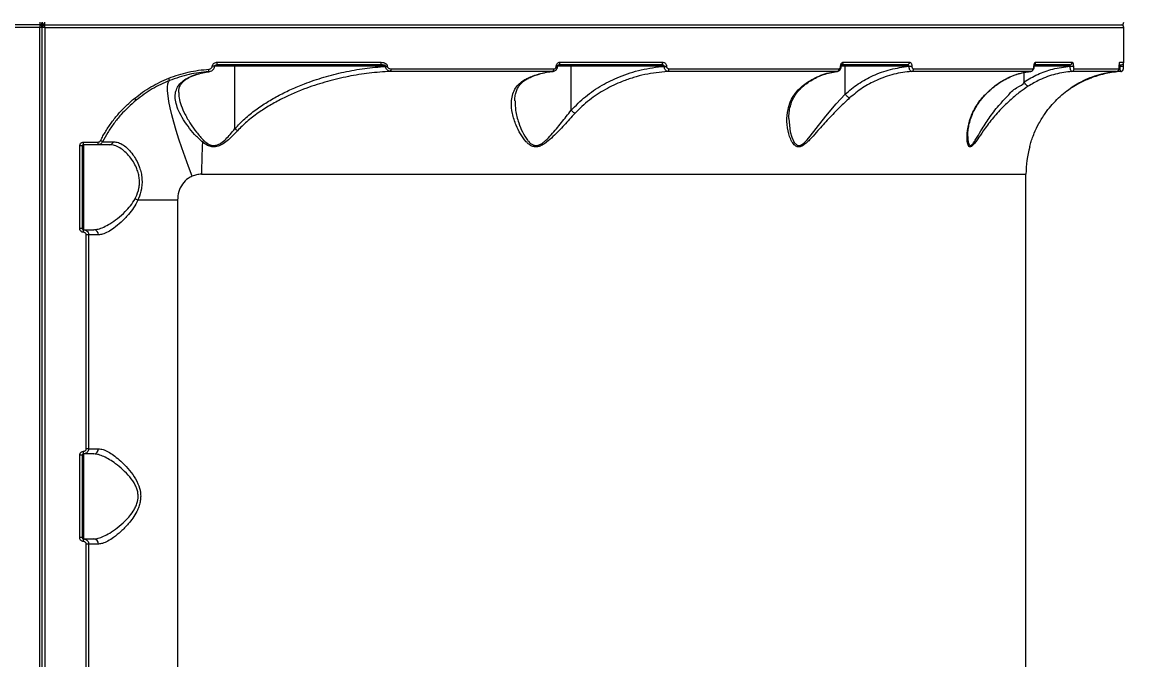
# Model space of a CAD drawing. Header units: millimetres. Extents: x -9608 to 9087, y -7864 to 6934.
# Drawn here: x 3409.1 to 3841.9, y 2212.6 to 2460 of the extents above; entities that cross this region are included whole.
import ezdxf

# ---------------------------------------------------------------- set-up
doc = ezdxf.new("R2010")
doc.units = ezdxf.units.MM
for name, color, linetype in [('DIKOM_ОБЪЕКТ', 7, 'Continuous'), ('DIKOM_РАЗМЕР_ЗОНА', 7, 'Continuous'), ('DIKOM_РАЗМЕР_ОБЪЕКТА', 7, 'Continuous')]:
    doc.layers.add(name, color=color, linetype=linetype)
doc.styles.add('style1', font='arial.ttf', dxfattribs={"width": 0.8})
doc.dimstyles.new('1-50', dxfattribs={"dimtxt": 300, "dimasz": 200, "dimexe": 100, "dimexo": 0, "dimgap": 100, "dimtad": 1, "dimtxsty": 'style1', "dimcen": 200, "dimclrd": 7, "dimclre": 7, "dimclrt": 7, "dimadec": 1, "dimazin": 2, "dimtfac": 1, "dimtmove": 0, "dimatfit": 2, "dimfxl": 0, "dimlwd": 25, "dimlwe": 18, "dimarcsym": 0})

# ---------------------------------------------------------------- blocks, each defined once
blk = doc.blocks.new('*D16')
at = {"layer": 'Defpoints', "color": 0, "transparency": 16777216}
for p in [(-6124.98, 3662.49), (7038.99, -2261.04), (7038.99, -7136.19)]:
    blk.add_point(p, dxfattribs=at)
at = {"layer": 'DIKOM_РАЗМЕР_ОБЪЕКТА', "color": 7, "lineweight": 18, "transparency": 16777216}
for p, q in [((-6124.98, 3662.49), (-6124.98, -7236.19)), ((7038.99, -2261.04), (7038.99, -7236.19))]:
    blk.add_line(p, q, dxfattribs=at)
at = {"layer": 'DIKOM_РАЗМЕР_ОБЪЕКТА', "color": 7, "lineweight": 25, "transparency": 16777216}
blk.add_line((-5924.98, -7136.19), (6838.99, -7136.19), dxfattribs=at)
at = {"layer": 'DIKOM_РАЗМЕР_ОБЪЕКТА', "color": 7, "transparency": 16777216}
for points in [[(-5924.98, -7102.86), (-5924.98, -7169.53), (-6124.98, -7136.19)], [(6838.99, -7102.86), (6838.99, -7169.53), (7038.99, -7136.19)]]:
    blk.add_solid(points, dxfattribs=at)
at = {"layer": 'DIKOM_РАЗМЕР_ОБЪЕКТА', "color": 7, "transparency": 16777216, "insert": (326.37, -6882.92), "char_height": 300, "attachment_point": 5, "style": 'style1'}
blk.add_mtext('13200', dxfattribs=at)
blk = doc.blocks.new('*D19')
at = {"layer": 'Defpoints', "color": 0, "transparency": 16777216}
for p in [(-8101.46, 2662.49), (9079.68, -1911.42), (9079.68, -7764.48)]:
    blk.add_point(p, dxfattribs=at)
at = {"layer": 'DIKOM_РАЗМЕР_ЗОНА', "color": 7, "lineweight": 18, "transparency": 16777216}
for p, q in [((-8101.46, 2662.49), (-8101.46, -7864.48)), ((9079.68, -1911.42), (9079.68, -7864.48))]:
    blk.add_line(p, q, dxfattribs=at)
at = {"layer": 'DIKOM_РАЗМЕР_ЗОНА', "color": 7, "lineweight": 25, "transparency": 16777216}
blk.add_line((-7901.46, -7764.48), (8879.68, -7764.48), dxfattribs=at)
at = {"layer": 'DIKOM_РАЗМЕР_ЗОНА', "color": 7, "transparency": 16777216}
for points in [[(-7901.46, -7731.15), (-7901.46, -7797.81), (-8101.46, -7764.48)], [(8879.68, -7731.15), (8879.68, -7797.81), (9079.68, -7764.48)]]:
    blk.add_solid(points, dxfattribs=at)
at = {"layer": 'DIKOM_РАЗМЕР_ЗОНА', "color": 7, "transparency": 16777216, "insert": (369.42, -7511.31), "char_height": 300, "attachment_point": 5, "style": 'style1'}
blk.add_mtext('17200', dxfattribs=at)

msp = doc.modelspace()

# ---------------------------------------------------------------- linework, layer by layer
at = {"layer": 'DIKOM_ОБЪЕКТ', "color": 7, "linetype": 'Continuous', "lineweight": 15}
for p, q in [((3415.881, 2458.963), (2997.882, 2458.963)), ((3415.881, 2459.963), (3415.881, 2458.963)), ((3417.88, 2458.963), (3415.881, 2458.963)), ((3415.881, 2458.963), (3415.881, 2457.963)), ((3417.88, 2458.963), (3417.88, 2459.963)), ((3417.88, 2458.963), (3835.879, 2458.963)), ((3417.88, 2457.963), (3417.88, 2458.963)), ((3415.881, 2457.963), (2996.89, 2457.963)), ((3415.881, 1973.963), (3415.881, 2457.963)), ((3416.888, 2457.963), (3415.881, 2457.963)), ((3416.888, 1973.963), (3416.888, 2457.963)), ((3417.88, 2457.963), (3416.888, 2457.963)), ((3417.88, 2457.963), (3417.88, 1973.963)), ((3417.88, 2457.963), (3836.887, 2457.963)), ((3836.887, 2444.463), (3836.887, 2457.963)), ((3482.898, 2442.876), (3482.898, 2442.963)), ((3483.752, 2442.963), (3482.898, 2442.963)), ((3483.752, 2442.876), (3482.898, 2442.876)), ((3491.702, 2442.963), (3483.722, 2442.963)), ((3483.752, 2442.876), (3483.752, 2442.963)), ((3548.19, 2443.463), (3484.698, 2443.463)), ((3484.866, 2444.463), (3548.495, 2444.463)), ((3491.702, 2418.715), (3491.702, 2442.963)), ((3550.22, 2442.963), (3491.702, 2442.963)), ((3550.22, 2442.841), (3550.22, 2442.963)), ((3550.22, 2442.963), (3550.861, 2442.963)), ((3550.22, 2442.841), (3550.861, 2442.841)), ((3550.861, 2442.963), (3550.861, 2442.841)), ((3615.085, 2440.906), (3552.035, 2440.906)), ((3552.341, 2441.903), (3615.512, 2441.903)), ((3614.795, 2440.839), (3615.207, 2440.873)), ((3616.489, 2442.93), (3616.489, 2442.963)), ((3616.489, 2442.963), (3617.007, 2442.963)), ((3616.489, 2442.93), (3617.007, 2442.93)), ((3617.007, 2442.93), (3617.007, 2442.963)), ((3622.241, 2442.963), (3617.007, 2442.963)), ((3657.199, 2443.463), (3617.435, 2443.463)), ((3617.908, 2444.463), (3657.764, 2444.463)), ((3622.241, 2425.803), (3622.241, 2442.963)), ((3658.389, 2442.963), (3622.241, 2442.963)), ((3658.389, 2442.86), (3658.389, 2442.963)), ((3658.389, 2442.963), (3659.29, 2442.963)), ((3658.389, 2442.86), (3659.29, 2442.86)), ((3659.29, 2442.963), (3659.29, 2442.86)), ((3725.558, 2440.906), (3659.717, 2440.906)), ((3660.251, 2441.903), (3726.23, 2441.903)), ((3724.765, 2440.712), (3725.65, 2440.833)), ((3726.916, 2442.908), (3726.916, 2442.963)), ((3727.176, 2442.963), (3726.916, 2442.963)), ((3727.176, 2442.908), (3726.916, 2442.908)), ((3727.176, 2442.908), (3727.176, 2442.963)), ((3752.841, 2443.463), (3727.191, 2443.463)), ((3728.656, 2442.963), (3727.206, 2442.963)), ((3727.924, 2444.463), (3753.65, 2444.463)), ((3728.656, 2432.076), (3728.656, 2442.963)), ((3753.452, 2442.963), (3728.656, 2442.963)), ((3753.452, 2442.883), (3753.452, 2442.963)), ((3753.452, 2442.963), (3754.581, 2442.963)), ((3753.452, 2442.883), (3754.581, 2442.883)), ((3800.738, 2440.906), (3754.443, 2440.906)), ((3754.581, 2442.963), (3754.581, 2442.883)), ((3755.191, 2441.903), (3801.578, 2441.903)), ((3801.99, 2442.883), (3801.99, 2442.963)), ((3802.081, 2442.963), (3801.99, 2442.963)), ((3802.081, 2442.883), (3801.99, 2442.883)), ((3802.081, 2442.883), (3802.081, 2442.963)), ((3815.997, 2442.963), (3802.081, 2442.963)), ((3815.875, 2443.463), (3802.249, 2443.463)), ((3802.615, 2444.463), (3816.821, 2444.463)), ((3815.997, 2442.908), (3815.997, 2442.963)), ((3815.997, 2442.963), (3817.279, 2442.963)), ((3815.997, 2442.908), (3817.279, 2442.908)), ((3834.094, 2440.906), (3816.699, 2440.906)), ((3817.279, 2442.963), (3817.279, 2442.908)), ((3817.584, 2441.903), (3835.01, 2441.903)), ((3835.117, 2442.86), (3835.117, 2442.963)), ((3835.132, 2442.963), (3835.117, 2442.963)), ((3835.132, 2442.86), (3835.117, 2442.86)), ((3835.132, 2442.86), (3835.132, 2442.963)), ((3835.376, 2442.963), (3835.132, 2442.963)), ((3835.208, 2442.906), (3835.376, 2442.93)), ((3835.284, 2444.463), (3836.887, 2444.463)), ((3835.284, 2443.463), (3835.879, 2443.463)), ((3835.376, 2442.93), (3835.376, 2442.963)), ((3835.376, 2442.963), (3836.719, 2442.963)), ((3835.376, 2442.93), (3836.719, 2442.93)), ((3836.719, 2442.93), (3836.719, 2442.963)), ((3798.114, 2436.848), (3798.114, 2440.511)), ((3431.415, 2379.963), (3431.415, 2411.963)), ((3432.391, 2411.963), (3431.415, 2411.963)), ((3432.391, 2411.963), (3432.391, 2379.963)), ((3438.495, 2412.463), (3432.88, 2412.463)), ((3432.88, 2412.463), (3432.88, 2379.463)), ((3432.925, 2413.463), (3438.556, 2413.463)), ((3478.732, 2401.013), (3798.877, 2401.013)), ((3798.877, 2030.913), (3798.877, 2401.013)), ((3469.394, 2390.963), (3453.983, 2390.963)), ((3469.394, 2390.963), (3469.394, 2040.963)), ((3432.391, 2379.963), (3431.415, 2379.963)), ((3432.88, 2379.463), (3436.938, 2379.463)), ((3433.917, 2294.463), (3433.917, 2377.463)), ((3434.879, 2377.463), (3433.917, 2377.463)), ((3438.739, 2377.463), (3434.879, 2377.463)), ((3434.879, 2377.463), (3434.879, 2294.463)), ((3434.879, 2294.463), (3433.917, 2294.463)), ((3434.879, 2294.463), (3438.739, 2294.463)), ((3431.415, 2259.963), (3431.415, 2291.963)), ((3432.391, 2291.963), (3431.415, 2291.963)), ((3432.391, 2291.963), (3432.391, 2259.963)), ((3436.938, 2292.463), (3432.88, 2292.463)), ((3432.88, 2292.463), (3432.88, 2259.463)), ((3432.391, 2259.963), (3431.415, 2259.963)), ((3432.88, 2259.463), (3436.938, 2259.463)), ((3433.917, 2174.463), (3433.917, 2257.463)), ((3434.879, 2257.463), (3433.917, 2257.463)), ((3438.739, 2257.463), (3434.879, 2257.463)), ((3434.879, 2257.463), (3434.879, 2174.463))]:
    msp.add_line(p, q, dxfattribs=at)
at = {"layer": 'DIKOM_ОБЪЕКТ', "color": 7, "linetype": 'Continuous', "lineweight": 15, "flags": 128}
for points in [[(3491.534, 2443.463), (3491.565, 2443.454), (3491.595, 2443.425), (3491.626, 2443.379), (3491.656, 2443.317), (3491.672, 2443.241), (3491.687, 2443.154), (3491.687, 2443.061), (3491.702, 2442.963)], [(3548.19, 2443.463), (3548.251, 2443.482), (3548.312, 2443.539), (3548.358, 2443.632), (3548.404, 2443.756), (3548.45, 2443.908), (3548.48, 2444.08), (3548.495, 2444.268), (3548.495, 2444.463)], [(3615.085, 2440.906), (3615.161, 2440.937), (3615.253, 2441.002), (3615.329, 2441.098), (3615.39, 2441.222), (3615.451, 2441.371), (3615.482, 2441.537), (3615.512, 2441.717), (3615.512, 2441.903)], [(3617.435, 2443.463), (3617.526, 2443.482), (3617.618, 2443.539), (3617.694, 2443.632), (3617.77, 2443.756), (3617.831, 2443.908), (3617.877, 2444.08), (3617.892, 2444.268), (3617.908, 2444.463)], [(3622.073, 2443.463), (3622.104, 2443.454), (3622.134, 2443.425), (3622.165, 2443.379), (3622.195, 2443.317), (3622.211, 2443.241), (3622.226, 2443.154), (3622.241, 2443.061), (3622.241, 2442.963)], [(3657.199, 2443.463), (3657.306, 2443.482), (3657.413, 2443.539), (3657.519, 2443.632), (3657.596, 2443.756), (3657.672, 2443.908), (3657.733, 2444.08), (3657.764, 2444.268), (3657.764, 2444.463)], [(3728.488, 2443.463), (3728.519, 2443.454), (3728.549, 2443.425), (3728.58, 2443.379), (3728.61, 2443.317), (3728.625, 2443.241), (3728.641, 2443.154), (3728.656, 2443.061), (3728.656, 2442.963)], [(3475.085, 2400.254), (3473.682, 2403.947), (3472.354, 2407.605), (3471.103, 2411.19), (3469.958, 2414.666), (3468.921, 2418.001), (3468.005, 2421.16), (3467.227, 2424.113), (3466.586, 2426.83), (3466.083, 2429.285), (3465.732, 2431.454), (3465.533, 2433.314), (3465.488, 2434.848), (3465.594, 2436.04), (3465.854, 2436.879), (3466.266, 2437.357)], [(3706.821, 2422.658), (3706.805, 2422.529), (3707.339, 2417.508), (3707.935, 2415.33), (3708.881, 2413.346), (3710.025, 2412.273), (3710.33, 2412.173), (3711.185, 2412.219), (3711.444, 2412.316), (3712.588, 2413.062), (3713.855, 2414.322), (3715.091, 2415.795), (3717.41, 2418.771), (3721.133, 2423.539), (3725.177, 2428.33), (3728.656, 2432.072), (3728.656, 2432.073), (3728.656, 2432.073)]]:
    msp.add_lwpolyline(points, dxfattribs=at)
at = {"layer": 'DIKOM_ОБЪЕКТ', "color": 7, "linetype": 'Continuous', "lineweight": 15}
for centre, radius, start, end in [((3415.884, 2459.963), 1, 270, 0), ((3415.884, 2457.963), 1, 0, 90), ((3417.884, 2459.963), 1, 180, 270), ((3417.884, 2457.963), 1, 90, 180), ((3835.884, 2459.963), 1, 270, 0), ((3835.884, 2457.963), 1, 0, 90), ((3479.56, 2441.483), 2.065, 340.73791, 8.75198), ((3483.088, 2444.247), 1.791, 334.02893, 6.91353), ((3551.167, 2441.717), 1.188, 316.9592, 9.01252), ((3659.361, 2441.738), 0.905, 293.1406, 10.52123), ((3725.315, 2441.795), 0.922, 285.34347, 6.75957), ((3726.964, 2444.373), 0.964, 292.21735, 5.3779), ((3752.728, 2444.382), 0.926, 277.02738, 5.04253), ((3754.273, 2441.813), 0.923, 280.66376, 5.61837), ((3800.611, 2441.865), 0.967, 277.5505, 2.28819), ((3801.641, 2444.424), 0.975, 306.31726, 2.31462), ((3815.846, 2444.438), 0.975, 271.70051, 1.47164), ((3816.582, 2441.901), 1.002, 276.69341, 0.1348), ((3834.024, 2441.889), 0.986, 274.08655, 0.80949), ((3834.306, 2444.456), 0.978, 332.97451, 0.42314), ((3835.884, 2444.463), 1, 270, 0), ((3464.355, 2437.323), 1.911, 1.02468, 30.21939), ((3450.153, 2428.082), 3.584, 27.67882, 42.92211), ((3427.634, 2413.204), 5.298, 351.95838, 2.79931), ((3431.295, 2413.405), 7.261, 352.55129, 0.46275), ((3435.484, 2405.661), 9.24, 58.73485, 64.64811), ((3442.932, 2414.214), 1.751, 271.59495, 339.06568), ((3710.047, 2401.316), 231.315, 176.9829, 180.07495), ((3474.499, 2417.805), 6.272, 316.54823, 323.96565), ((3838.884, 2401.013), 40, 164.58804, 180), ((3449.721, 2383.957), 8.201, 58.68796, 66.9637), ((3427.634, 2378.722), 5.298, 357.20069, 8.04162), ((3436.828, 2377.553), 1.913, 357.3053, 86.69026), ((3436.828, 2294.373), 1.913, 273.32099, 2.69025), ((3427.631, 2293.204), 5.3, 351.96068, 2.79701), ((3427.634, 2258.722), 5.298, 357.20069, 8.04162), ((3436.828, 2257.553), 1.913, 357.30975, 86.67901)]:
    msp.add_arc(centre, radius, start, end, dxfattribs=at)
for points, knots in [([(3466.006, 2438.284), (3468.509, 2439.168), (3473.579, 2440.959), (3478.904, 2441.515), (3481.601, 2441.797)], [0, 0, 0, 0, 0.4934792, 1, 1, 1, 1]), ([(3481.601, 2441.797), (3481.766, 2441.821), (3482.094, 2441.87), (3482.5, 2442.097), (3482.758, 2442.385), (3482.893, 2442.647), (3482.897, 2442.811), (3482.898, 2442.876)], [0, 0, 0, 0, 0.2718066, 0.5383871, 0.7364749, 0.8967203, 1, 1, 1, 1]), ([(3481.662, 2440.825), (3481.703, 2440.826), (3482.056, 2440.842), (3482.637, 2441.081), (3483.295, 2441.592), (3483.603, 2442.17), (3483.881, 2442.692), (3483.742, 2442.87), (3483.737, 2442.877)], [0, 0, 0, 0, 0.03835849, 0.33277921, 0.57345302, 0.79013895, 0.99207983, 1, 1, 1, 1]), ([(3482.898, 2442.963), (3482.913, 2443.103), (3482.943, 2443.384), (3483.202, 2443.785), (3483.625, 2444.163), (3484.218, 2444.419), (3484.661, 2444.449), (3484.866, 2444.463)], [0, 0, 0, 0, 0.152039, 0.3053442, 0.5092217, 0.7728169, 1, 1, 1, 1]), ([(3483.752, 2442.922), (3483.753, 2442.936), (3483.753, 2442.967), (3483.748, 2443.025), (3483.799, 2443.116), (3483.929, 2443.248), (3484.205, 2443.397), (3484.488, 2443.47), (3484.668, 2443.458), (3484.698, 2443.456)], [0, 0, 0, 0, 0.0356491, 0.0761968, 0.1398541, 0.2906094, 0.5426453, 0.9226798, 1, 1, 1, 1]), ([(3491.702, 2418.707), (3492.946, 2420.02), (3495.452, 2422.665), (3499.7, 2426.029), (3504.165, 2429.035), (3508.825, 2431.692), (3513.655, 2434.053), (3519.453, 2436.468), (3526.236, 2438.758), (3534.069, 2440.741), (3542.073, 2442.183), (3547.504, 2442.622), (3550.22, 2442.841)], [0, 0, 0, 0, 0.0821839, 0.1655155, 0.2476019, 0.3295806, 0.4129503, 0.4963213, 0.6209295, 0.7454441, 0.8727218, 1, 1, 1, 1]), ([(3552.035, 2440.906), (3549.305, 2440.722), (3543.847, 2440.353), (3535.679, 2439.011), (3527.561, 2437.095), (3518.892, 2434.309), (3511.436, 2431.131), (3505.22, 2427.754), (3500.65, 2424.814), (3496.399, 2421.579), (3493.882, 2419.057), (3492.694, 2417.867)], [0, 0, 0, 0, 0.1270224, 0.253923, 0.3835362, 0.5132876, 0.6747362, 0.7565291, 0.8383642, 0.9237186, 1, 1, 1, 1]), ([(3550.22, 2442.963), (3550.221, 2442.98), (3550.225, 2443.018), (3550.179, 2443.084), (3550.032, 2443.189), (3549.378, 2443.436), (3548.723, 2443.451), (3548.19, 2443.463)], [0, 0, 0, 0, 0.0228455, 0.0508779, 0.1047681, 0.2725687, 1, 1, 1, 1]), ([(3548.495, 2444.463), (3548.809, 2444.442), (3549.406, 2444.403), (3550.135, 2444.086), (3550.589, 2443.701), (3550.828, 2443.332), (3550.85, 2443.086), (3550.861, 2442.963)], [0, 0, 0, 0, 0.3106677, 0.5911193, 0.7698306, 0.8850519, 1, 1, 1, 1]), ([(3552.035, 2440.906), (3551.802, 2440.941), (3551.343, 2441.009), (3550.79, 2441.426), (3550.434, 2441.907), (3550.281, 2442.382), (3550.24, 2442.685), (3550.22, 2442.841)], [0, 0, 0, 0, 0.2720218, 0.5364178, 0.7212952, 0.855873, 1, 1, 1, 1]), ([(3550.861, 2442.841), (3550.87, 2442.762), (3550.889, 2442.602), (3551.043, 2442.373), (3551.315, 2442.124), (3551.776, 2441.942), (3552.146, 2441.916), (3552.341, 2441.903)], [0, 0, 0, 0, 0.1190593, 0.2388637, 0.4108532, 0.6902487, 1, 1, 1, 1]), ([(3605.075, 2438.147), (3605.349, 2438.274), (3607.069, 2439.071), (3610.379, 2440.259), (3613.495, 2440.687), (3615.085, 2440.906)], [0, 0, 0, 0, 0.0850751, 0.5333688, 1, 1, 1, 1]), ([(3605.624, 2438.206), (3605.655, 2438.224), (3606.513, 2438.739), (3608.424, 2439.422), (3611.174, 2440.281), (3613.314, 2440.737), (3614.53, 2440.821), (3614.795, 2440.839)], [0, 0, 0, 0, 0.0109992, 0.3098246, 0.6119677, 0.9155695, 1, 1, 1, 1]), ([(3615.192, 2440.915), (3615.207, 2440.915), (3615.461, 2440.9), (3615.953, 2441.1), (3616.553, 2441.544), (3616.951, 2442.206), (3616.979, 2442.699), (3616.992, 2442.931)], [0, 0, 0, 0, 0.0156424, 0.2603599, 0.5152807, 0.7715745, 1, 1, 1, 1]), ([(3615.512, 2441.903), (3615.626, 2441.916), (3615.855, 2441.943), (3616.164, 2442.136), (3616.379, 2442.427), (3616.472, 2442.711), (3616.485, 2442.88), (3616.489, 2442.93)], [0, 0, 0, 0, 0.2324751, 0.4687153, 0.6953307, 0.9085635, 1, 1, 1, 1]), ([(3616.489, 2442.963), (3616.492, 2443.039), (3616.501, 2443.285), (3616.637, 2443.702), (3616.963, 2444.114), (3617.397, 2444.412), (3617.736, 2444.446), (3617.908, 2444.463)], [0, 0, 0, 0, 0.09301005, 0.30368079, 0.53120848, 0.76229051, 1, 1, 1, 1]), ([(3617.023, 2442.963), (3617.022, 2442.988), (3617.019, 2443.057), (3617.057, 2443.167), (3617.097, 2443.289), (3617.206, 2443.386), (3617.314, 2443.456), (3617.394, 2443.453), (3617.435, 2443.452)], [0, 0, 0, 0, 0.0675076, 0.1854318, 0.3208025, 0.5001733, 0.7446699, 1, 1, 1, 1]), ([(3622.241, 2425.8), (3624.045, 2427.631), (3627.7, 2431.343), (3634.108, 2435.608), (3640.019, 2438.513), (3645.155, 2440.361), (3649.468, 2441.55), (3653.882, 2442.426), (3656.886, 2442.715), (3658.389, 2442.86)], [0, 0, 0, 0, 0.1850574, 0.3750783, 0.5579104, 0.6674505, 0.7765864, 0.8881553, 1, 1, 1, 1]), ([(3659.717, 2440.906), (3656.755, 2440.595), (3652.274, 2440.125), (3646.431, 2438.568), (3641.26, 2436.757), (3635.444, 2434.003), (3630.271, 2430.593), (3626.408, 2427.371), (3624.627, 2425.538), (3623.737, 2424.62)], [0, 0, 0, 0, 0.2225805, 0.3368167, 0.4505433, 0.6308428, 0.8132245, 0.9065604, 1, 1, 1, 1]), ([(3658.389, 2442.963), (3658.385, 2442.989), (3658.378, 2443.038), (3658.33, 2443.142), (3658.194, 2443.248), (3657.967, 2443.358), (3657.646, 2443.434), (3657.378, 2443.462), (3657.219, 2443.463), (3657.199, 2443.463)], [0, 0, 0, 0, 0.0555912, 0.1085723, 0.2432486, 0.4159294, 0.6557677, 0.9557402, 1, 1, 1, 1]), ([(3657.764, 2444.463), (3657.794, 2444.463), (3658.007, 2444.46), (3658.353, 2444.371), (3658.779, 2444.126), (3659.069, 2443.791), (3659.252, 2443.398), (3659.277, 2443.108), (3659.29, 2442.963)], [0, 0, 0, 0, 0.0412672, 0.2865171, 0.4976218, 0.6728855, 0.8358089, 1, 1, 1, 1]), ([(3659.717, 2440.906), (3659.691, 2440.907), (3659.518, 2440.918), (3659.23, 2441.04), (3658.856, 2441.359), (3658.627, 2441.798), (3658.443, 2442.299), (3658.407, 2442.671), (3658.389, 2442.86)], [0, 0, 0, 0, 0.03922431, 0.26674576, 0.46737748, 0.64284421, 0.81960096, 1, 1, 1, 1]), ([(3659.29, 2442.86), (3659.301, 2442.766), (3659.323, 2442.579), (3659.433, 2442.321), (3659.632, 2442.119), (3659.878, 2441.955), (3660.118, 2441.907), (3660.236, 2441.904), (3660.251, 2441.903)], [0, 0, 0, 0, 0.1683889, 0.33471623, 0.51277993, 0.71499476, 0.96327637, 1, 1, 1, 1]), ([(3711.917, 2435.139), (3713.361, 2436.188), (3715.715, 2437.899), (3719.27, 2439.473), (3722.35, 2440.468), (3724.476, 2440.758), (3725.558, 2440.906)], [0, 0, 0, 0, 0.3419546, 0.5573403, 0.7744681, 1, 1, 1, 1]), ([(3725.635, 2440.927), (3725.67, 2440.925), (3725.893, 2440.909), (3726.274, 2441.105), (3726.725, 2441.457), (3727.025, 2442.012), (3727.17, 2442.521), (3727.162, 2442.834), (3727.161, 2442.908)], [0, 0, 0, 0, 0.0393943, 0.2451824, 0.4509525, 0.6712036, 0.9223895, 1, 1, 1, 1]), ([(3726.23, 2441.903), (3726.308, 2441.914), (3726.463, 2441.936), (3726.665, 2442.109), (3726.819, 2442.364), (3726.908, 2442.645), (3726.914, 2442.833), (3726.916, 2442.908)], [0, 0, 0, 0, 0.21558747, 0.42894369, 0.64311667, 0.8581775, 1, 1, 1, 1]), ([(3726.916, 2442.963), (3726.917, 2443.074), (3726.919, 2443.354), (3727.056, 2443.773), (3727.286, 2444.153), (3727.581, 2444.414), (3727.809, 2444.447), (3727.924, 2444.463)], [0, 0, 0, 0, 0.1405503, 0.3561243, 0.5714722, 0.7846067, 1, 1, 1, 1]), ([(3727.176, 2442.963), (3727.181, 2443.018), (3727.192, 2443.141), (3727.209, 2443.313), (3727.29, 2443.429), (3727.315, 2443.498), (3727.324, 2443.5), (3727.328, 2443.501)], [0, 0, 0, 0, 0.1832487, 0.4074867, 0.6137162, 0.8031516, 1, 1, 1, 1]), ([(3728.656, 2432.076), (3730.323, 2433.464), (3733.692, 2436.271), (3739.633, 2439.501), (3746.255, 2441.937), (3751.033, 2442.565), (3753.452, 2442.883)], [0, 0, 0, 0, 0.23308147, 0.47111469, 0.73224018, 1, 1, 1, 1]), ([(3754.443, 2440.906), (3752.143, 2440.622), (3747.478, 2440.046), (3741.086, 2437.724), (3735.267, 2434.627), (3732.021, 2431.949), (3730.38, 2430.595)], [0, 0, 0, 0, 0.2626051, 0.5324416, 0.7636611, 1, 1, 1, 1]), ([(3753.452, 2442.963), (3753.453, 2443.01), (3753.456, 2443.068), (3753.395, 2443.163), (3753.335, 2443.278), (3753.188, 2443.388), (3753.019, 2443.453), (3752.898, 2443.46), (3752.841, 2443.463)], [0, 0, 0, 0, 0.1431356, 0.1763619, 0.3632195, 0.5672669, 0.7994086, 1, 1, 1, 1]), ([(3754.443, 2440.906), (3754.36, 2440.921), (3754.175, 2440.954), (3753.925, 2441.227), (3753.662, 2441.664), (3753.513, 2442.243), (3753.472, 2442.669), (3753.452, 2442.883)], [0, 0, 0, 0, 0.1699847, 0.3793885, 0.5869301, 0.7928825, 1, 1, 1, 1]), ([(3753.65, 2444.463), (3753.731, 2444.452), (3753.915, 2444.428), (3754.192, 2444.229), (3754.407, 2443.887), (3754.555, 2443.452), (3754.572, 2443.126), (3754.581, 2442.963)], [0, 0, 0, 0, 0.1733111, 0.3905166, 0.5959601, 0.797817, 1, 1, 1, 1]), ([(3754.581, 2442.883), (3754.585, 2442.776), (3754.593, 2442.558), (3754.716, 2442.278), (3754.848, 2442.053), (3755.026, 2441.926), (3755.14, 2441.91), (3755.191, 2441.903)], [0, 0, 0, 0, 0.2040603, 0.4111892, 0.615554, 0.8291767, 1, 1, 1, 1]), ([(3781.848, 2430.595), (3783.155, 2431.967), (3785.802, 2434.747), (3789.79, 2437.409), (3793.549, 2439.227), (3797.002, 2440.392), (3799.487, 2440.734), (3800.738, 2440.906)], [0, 0, 0, 0, 0.2398472, 0.48603, 0.63946, 0.818413, 1, 1, 1, 1]), ([(3797.87, 2440.457), (3797.916, 2440.469), (3798.862, 2440.726), (3799.779, 2440.875), (3800.769, 2440.911), (3800.784, 2440.911)], [0, 0, 0, 0, 0.0476806, 0.9853157, 1, 1, 1, 1]), ([(3798.114, 2436.848), (3799.868, 2437.87), (3803.415, 2439.934), (3809.449, 2442.063), (3813.739, 2442.617), (3815.997, 2442.908)], [0, 0, 0, 0, 0.3167277, 0.6402798, 1, 1, 1, 1]), ([(3816.699, 2440.906), (3814.585, 2440.627), (3810.297, 2440.061), (3804.585, 2437.986), (3801.218, 2435.998), (3799.762, 2435.139)], [0, 0, 0, 0, 0.3557373, 0.721539, 1, 1, 1, 1]), ([(3800.784, 2440.929), (3800.899, 2440.941), (3801.151, 2440.969), (3801.472, 2441.201), (3801.765, 2441.52), (3801.984, 2441.993), (3802.072, 2442.481), (3802.067, 2442.804), (3802.066, 2442.883)], [0, 0, 0, 0, 0.1318473, 0.287942, 0.4518665, 0.647949, 0.9135271, 1, 1, 1, 1]), ([(3801.578, 2441.903), (3801.631, 2441.914), (3801.736, 2441.937), (3801.855, 2442.12), (3801.949, 2442.384), (3801.994, 2442.656), (3801.991, 2442.825), (3801.99, 2442.883)], [0, 0, 0, 0, 0.2311104, 0.4588734, 0.6793206, 0.8887431, 1, 1, 1, 1]), ([(3801.99, 2442.963), (3801.994, 2443.05), (3802.006, 2443.307), (3802.074, 2443.724), (3802.213, 2444.13), (3802.396, 2444.41), (3802.542, 2444.445), (3802.615, 2444.463)], [0, 0, 0, 0, 0.1085068, 0.3212044, 0.5438625, 0.7714892, 1, 1, 1, 1]), ([(3802.081, 2442.963), (3802.08, 2443.022), (3802.078, 2443.178), (3802.105, 2443.401), (3802.158, 2443.575), (3802.189, 2443.672), (3802.199, 2443.673), (3802.203, 2443.673)], [0, 0, 0, 0, 0.1628666, 0.4280861, 0.6545051, 0.8452963, 1, 1, 1, 1]), ([(3806.338, 2424.62), (3806.516, 2424.864), (3807.406, 2426.083), (3809.089, 2428.15), (3812.331, 2431.524), (3815.826, 2434.273), (3819.701, 2436.627), (3822.909, 2438.203), (3826.549, 2439.522), (3830.271, 2440.48), (3832.819, 2440.764), (3834.094, 2440.906)], [0, 0, 0, 0, 0.02438722, 0.12235196, 0.22014403, 0.42152114, 0.51187651, 0.63213948, 0.75263848, 0.87618203, 1, 1, 1, 1]), ([(3815.997, 2442.963), (3815.998, 2443), (3815.999, 2443.093), (3815.984, 2443.234), (3815.956, 2443.361), (3815.901, 2443.446), (3815.884, 2443.457), (3815.875, 2443.463)], [0, 0, 0, 0, 0.1404905, 0.3550403, 0.5703398, 0.78816, 1, 1, 1, 1]), ([(3816.699, 2440.906), (3816.628, 2440.928), (3816.484, 2440.972), (3816.277, 2441.314), (3816.129, 2441.823), (3816.024, 2442.385), (3816.005, 2442.759), (3815.997, 2442.908)], [0, 0, 0, 0, 0.2143481, 0.4285342, 0.6425216, 0.8576153, 1, 1, 1, 1]), ([(3816.821, 2444.463), (3816.873, 2444.446), (3816.975, 2444.413), (3817.121, 2444.156), (3817.205, 2443.773), (3817.266, 2443.352), (3817.275, 2443.074), (3817.279, 2442.963)], [0, 0, 0, 0, 0.2151814, 0.4304702, 0.6444335, 0.8591862, 1, 1, 1, 1]), ([(3817.279, 2442.908), (3817.284, 2442.834), (3817.297, 2442.647), (3817.319, 2442.363), (3817.381, 2442.108), (3817.475, 2441.936), (3817.548, 2441.914), (3817.584, 2441.903)], [0, 0, 0, 0, 0.14240098, 0.35655946, 0.57001554, 0.78451853, 1, 1, 1, 1]), ([(3835.757, 2440.906), (3833.831, 2440.687), (3830.056, 2440.259), (3826.046, 2439.073), (3823.972, 2438.274), (3823.642, 2438.147)], [0, 0, 0, 0, 0.4671438, 0.9152111, 1, 1, 1, 1]), ([(3834.094, 2440.907), (3834.094, 2440.907), (3834.094, 2440.82), (3834.478, 2441.012), (3834.679, 2441.139), (3834.863, 2441.342), (3834.971, 2441.533), (3835.037, 2441.73), (3835.081, 2441.966), (3835.112, 2442.281), (3835.142, 2442.642), (3835.123, 2442.835), (3835.117, 2442.898)], [0, 0, 0, 0, 0.00011835, 0.12920358, 0.23391171, 0.32577497, 0.40926811, 0.49119973, 0.60648577, 0.79706728, 0.9337928, 1, 1, 1, 1]), ([(3835.01, 2441.903), (3835.026, 2441.919), (3835.055, 2441.947), (3835.079, 2442.153), (3835.126, 2442.409), (3835.116, 2442.659), (3835.116, 2442.813), (3835.117, 2442.86)], [0, 0, 0, 0, 0.3024212, 0.5344532, 0.7257399, 0.9171873, 1, 1, 1, 1]), ([(3835.117, 2442.963), (3835.116, 2443.033), (3835.114, 2443.276), (3835.151, 2443.67), (3835.177, 2444.08), (3835.226, 2444.396), (3835.264, 2444.439), (3835.284, 2444.463)], [0, 0, 0, 0, 0.0795803, 0.2759793, 0.4710018, 0.7106894, 1, 1, 1, 1]), ([(3835.132, 2443.053), (3835.131, 2443.119), (3835.13, 2443.317), (3835.151, 2443.624), (3835.154, 2443.91), (3835.197, 2444.072), (3835.194, 2444.084), (3835.193, 2444.088)], [0, 0, 0, 0, 0.1214561, 0.3604691, 0.6191879, 0.8717529, 1, 1, 1, 1]), ([(3835.376, 2442.963), (3835.376, 2443.007), (3835.376, 2443.064), (3835.428, 2443.159), (3835.441, 2443.279), (3835.553, 2443.381), (3835.644, 2443.452), (3835.721, 2443.459), (3835.757, 2443.463)], [0, 0, 0, 0, 0.127456, 0.1652137, 0.3403887, 0.5478838, 0.783059, 1, 1, 1, 1]), ([(3835.757, 2440.906), (3835.727, 2440.92), (3835.663, 2440.951), (3835.554, 2441.241), (3835.482, 2441.704), (3835.418, 2442.285), (3835.39, 2442.714), (3835.376, 2442.93)], [0, 0, 0, 0, 0.1847649, 0.3989075, 0.6010355, 0.7987749, 1, 1, 1, 1]), ([(3835.773, 2440.909), (3835.778, 2440.909), (3835.899, 2440.897), (3836.11, 2440.985), (3836.348, 2441.14), (3836.508, 2441.321), (3836.591, 2441.499), (3836.663, 2441.641), (3836.67, 2441.751), (3836.696, 2441.834), (3836.678, 2441.973), (3836.702, 2442.2), (3836.722, 2442.578), (3836.72, 2442.821), (3836.719, 2442.931)], [0, 0, 0, 0, 0.0052615, 0.1250239, 0.2201619, 0.3005211, 0.3684996, 0.4253611, 0.4655088, 0.502557, 0.5636531, 0.7517641, 0.8878078, 1, 1, 1, 1]), ([(3835.773, 2440.909), (3835.778, 2440.909), (3835.899, 2440.897), (3836.11, 2440.985), (3836.348, 2441.14), (3836.508, 2441.321), (3836.591, 2441.499), (3836.663, 2441.641), (3836.67, 2441.751), (3836.696, 2441.834), (3836.678, 2441.973), (3836.702, 2442.2), (3836.722, 2442.578), (3836.72, 2442.821), (3836.719, 2442.931)], [0, 0, 0, 0, 0.0052615, 0.1250239, 0.2201619, 0.3005211, 0.3684996, 0.4253611, 0.4655088, 0.502557, 0.5636531, 0.7517641, 0.8878078, 1, 1, 1, 1]), ([(3836.719, 2442.963), (3836.719, 2442.976), (3836.719, 2443.156), (3836.712, 2443.498), (3836.735, 2443.838), (3836.734, 2443.948), (3836.734, 2443.964)], [0, 0, 0, 0, 0.0353329, 0.47696, 0.9270319, 1, 1, 1, 1]), ([(3452.777, 2430.522), (3454.816, 2432.051), (3458.938, 2435.143), (3463.633, 2437.23), (3466.006, 2438.284)], [0, 0, 0, 0, 0.4945727, 1, 1, 1, 1]), ([(3466.266, 2437.357), (3463.998, 2436.348), (3459.403, 2434.305), (3455.369, 2431.279), (3453.326, 2429.746)], [0, 0, 0, 0, 0.4936719, 1, 1, 1, 1]), ([(3481.509, 2440.802), (3478.941, 2440.534), (3473.736, 2439.992), (3468.778, 2438.243), (3466.266, 2437.357)], [0, 0, 0, 0, 0.4934107, 1, 1, 1, 1]), ([(3479.053, 2413.491), (3478.003, 2414.464), (3475.904, 2416.411), (3473.35, 2419.71), (3471.121, 2423.015), (3469.518, 2426.216), (3468.615, 2429.138), (3468.406, 2431.64), (3468.85, 2433.817), (3469.877, 2435.681), (3471.503, 2437.318), (3473.225, 2438.371), (3474.37, 2438.866), (3474.628, 2438.977)], [0, 0, 0, 0, 0.1039883, 0.2080731, 0.3213762, 0.4346037, 0.5351054, 0.635541, 0.7202263, 0.8049267, 0.8900718, 0.9753135, 1, 1, 1, 1]), ([(3469.867, 2432.712), (3469.869, 2433), (3469.874, 2433.747), (3470.154, 2434.812), (3470.686, 2435.891), (3471.458, 2436.834), (3472.46, 2437.684), (3473.599, 2438.433), (3474.558, 2438.85), (3474.979, 2439.033)], [0, 0, 0, 0, 0.1067697, 0.2772376, 0.4562168, 0.6001174, 0.7388695, 0.8854703, 1, 1, 1, 1]), ([(3474.628, 2438.977), (3475.615, 2439.348), (3477.874, 2440.197), (3480.2, 2440.584), (3481.509, 2440.802)], [0, 0, 0, 0, 0.4372025, 1, 1, 1, 1]), ([(3474.948, 2439.039), (3474.943, 2439.033), (3474.892, 2438.972), (3474.742, 2438.977), (3474.643, 2438.977), (3474.628, 2438.977)], [0, 0, 0, 0, 0.0817267, 0.8618094, 1, 1, 1, 1]), ([(3474.963, 2439.004), (3475.232, 2439.123), (3476.391, 2439.635), (3478.484, 2440.227), (3480.47, 2440.687), (3481.525, 2440.783), (3481.662, 2440.795)], [0, 0, 0, 0, 0.1232234, 0.5303692, 0.938864, 1, 1, 1, 1]), ([(3623.737, 2424.62), (3622.353, 2423.097), (3619.587, 2420.051), (3615.927, 2416.202), (3613.16, 2413.69), (3611.367, 2412.434), (3609.916, 2411.738), (3608.4, 2411.515), (3606.733, 2411.945), (3605.585, 2412.797), (3604.041, 2414.36), (3602.452, 2416.616), (3600.654, 2420.4), (3599.321, 2424.588), (3598.93, 2428.51), (3599.345, 2431.636), (3600.233, 2433.909), (3601.627, 2435.776), (3603.219, 2437.16), (3604.523, 2437.854), (3605.075, 2438.147)], [0, 0, 0, 0, 0.0965515, 0.1930025, 0.2448773, 0.2716101, 0.2981058, 0.3242526, 0.3503635, 0.3911488, 0.401991, 0.4727877, 0.5439068, 0.6409988, 0.7379386, 0.7997355, 0.8614532, 0.912208, 0.9628682, 1, 1, 1, 1]), ([(3600.36, 2429.448), (3600.354, 2429.516), (3600.293, 2430.269), (3600.53, 2431.575), (3600.909, 2433.269), (3601.602, 2434.698), (3602.461, 2435.91), (3603.569, 2436.935), (3604.589, 2437.687), (3605.358, 2438.06), (3605.64, 2438.197)], [0, 0, 0, 0, 0.0175883, 0.1927596, 0.3631325, 0.5135699, 0.6720339, 0.8051691, 0.9285618, 1, 1, 1, 1]), ([(3605.075, 2438.147), (3605.095, 2438.144), (3605.259, 2438.118), (3605.449, 2438.111), (3605.584, 2438.206), (3605.609, 2438.224)], [0, 0, 0, 0, 0.1040088, 0.8336743, 1, 1, 1, 1]), ([(3712.436, 2435.237), (3712.799, 2435.538), (3713.904, 2436.45), (3715.884, 2437.683), (3718.337, 2438.953), (3720.888, 2439.908), (3723.05, 2440.503), (3724.348, 2440.662), (3724.765, 2440.712)], [0, 0, 0, 0, 0.09732296, 0.29576714, 0.49627705, 0.69877434, 0.90315497, 1, 1, 1, 1]), ([(3776.279, 2415.685), (3776.273, 2415.596), (3776.219, 2414.749), (3776.395, 2413.495), (3776.754, 2412.312), (3777.195, 2412.1), (3777.591, 2412.21), (3778.15, 2412.686), (3778.99, 2413.864), (3780.205, 2415.86), (3782.099, 2419.085), (3784.993, 2423.453), (3788.297, 2427.817), (3791.959, 2431.452), (3794.404, 2434.66), (3798.114, 2435.693), (3798.114, 2436.841), (3798.114, 2436.842)], [0, 0, 0, 0, 0.0083011, 0.0791821, 0.129239, 0.1648512, 0.1721443, 0.2111836, 0.2602146, 0.3110542, 0.4114636, 0.554776, 0.7014928, 0.8050617, 0.9110589, 0.9999692, 1, 1, 1, 1]), ([(3782.138, 2430.728), (3782.48, 2431.131), (3783.495, 2432.326), (3785.35, 2434.054), (3787.681, 2435.911), (3790.14, 2437.496), (3792.688, 2438.802), (3795.273, 2439.822), (3797.018, 2440.248), (3797.87, 2440.457)], [0, 0, 0, 0, 0.0773844, 0.2295165, 0.3834207, 0.5386374, 0.6945204, 0.8508391, 1, 1, 1, 1]), ([(3798.114, 2436.842), (3798.114, 2436.843), (3798.114, 2436.845), (3798.114, 2436.848), (3798.114, 2436.848)], [0, 0, 0, 0, 0.6086427, 1, 1, 1, 1]), ([(3799.762, 2435.139), (3799.752, 2435.139), (3799.714, 2435.139), (3799.551, 2435.184), (3799.268, 2435.366), (3798.88, 2435.757), (3798.471, 2436.267), (3798.233, 2436.65), (3798.114, 2436.842)], [0, 0, 0, 0, 0.0371663, 0.14831748, 0.36198024, 0.57412249, 0.78685995, 1, 1, 1, 1]), ([(3823.642, 2438.147), (3822.211, 2437.527), (3819.887, 2436.519), (3817.003, 2434.833), (3815.634, 2433.839), (3815.066, 2433.427)], [0, 0, 0, 0, 0.4842538, 0.7860346, 1, 1, 1, 1]), ([(3823.642, 2438.147), (3823.632, 2438.144), (3823.547, 2438.116), (3823.447, 2438.115), (3823.322, 2438.235), (3823.291, 2438.264)], [0, 0, 0, 0, 0.0927258, 0.7732993, 1, 1, 1, 1]), ([(3469.897, 2432.72), (3469.908, 2432.031), (3469.932, 2430.416), (3470.79, 2427.557), (3472.25, 2424.177), (3474.313, 2420.698), (3476.679, 2417.243), (3478.601, 2415.164), (3479.571, 2414.115)], [0, 0, 0, 0, 0.1232447, 0.289236, 0.4732907, 0.6617188, 0.8292753, 1, 1, 1, 1]), ([(3730.38, 2430.595), (3729.111, 2429.423), (3726.326, 2426.851), (3722.207, 2422.512), (3718.576, 2418.447), (3715.94, 2415.489), (3714.184, 2413.65), (3712.825, 2412.48), (3711.479, 2411.672), (3710.51, 2411.556), (3709.473, 2411.84), (3708.457, 2412.759), (3707.447, 2414.56), (3706.47, 2417.506), (3705.895, 2421.421), (3706.228, 2425.717), (3707.372, 2429.332), (3709.054, 2432.437), (3710.934, 2434.211), (3711.917, 2435.139)], [0, 0, 0, 0, 0.0791326, 0.1735769, 0.2681314, 0.3288079, 0.3613854, 0.3940049, 0.4224232, 0.451303, 0.4599944, 0.4989887, 0.5451361, 0.591486, 0.6890716, 0.7866227, 0.8556184, 0.9245007, 1, 1, 1, 1]), ([(3706.821, 2422.659), (3706.833, 2423.438), (3706.859, 2425.042), (3707.316, 2427.269), (3707.973, 2429.361), (3708.913, 2431.215), (3710.082, 2432.908), (3711.289, 2434.231), (3712.148, 2434.939), (3712.482, 2435.213)], [0, 0, 0, 0, 0.1650977, 0.3401182, 0.4860198, 0.6407613, 0.790345, 0.9186499, 1, 1, 1, 1]), ([(3712.375, 2435.301), (3712.324, 2435.254), (3712.225, 2435.163), (3712.043, 2435.14), (3711.942, 2435.139), (3711.917, 2435.139)], [0, 0, 0, 0, 0.442531, 0.8594228, 1, 1, 1, 1]), ([(3799.762, 2435.139), (3798.702, 2434.423), (3796.413, 2432.878), (3793.034, 2430.073), (3789.314, 2426.565), (3785.664, 2422.382), (3782.515, 2418.221), (3780.441, 2415.137), (3779.092, 2413.233), (3778.196, 2412.112), (3777.564, 2411.676), (3777.115, 2411.573), (3776.634, 2411.766), (3776.196, 2412.858), (3775.968, 2414.643), (3776.046, 2417.638), (3776.776, 2421.586), (3778.369, 2425.537), (3780.171, 2428.515), (3781.289, 2429.902), (3781.848, 2430.595)], [0, 0, 0, 0, 0.0590894, 0.1276809, 0.1965639, 0.2912463, 0.3861984, 0.4527251, 0.4869161, 0.5208434, 0.5489109, 0.5542183, 0.5800286, 0.6151768, 0.6622268, 0.7094819, 0.8075705, 0.9055987, 0.9528446, 1, 1, 1, 1]), ([(3439.441, 2414.011), (3440.112, 2415.253), (3441.453, 2417.735), (3443.838, 2421.232), (3446.504, 2424.568), (3449.475, 2427.696), (3451.677, 2429.581), (3452.777, 2430.522)], [0, 0, 0, 0, 0.1978315, 0.3954877, 0.5929643, 0.7966532, 1, 1, 1, 1]), ([(3453.326, 2429.746), (3451.27, 2427.906), (3448.153, 2425.116), (3444.647, 2420.739), (3442.267, 2417.244), (3440.936, 2414.776), (3440.28, 2413.559)], [0, 0, 0, 0, 0.39492731, 0.59870083, 0.80203812, 1, 1, 1, 1]), ([(3600.467, 2429.461), (3600.495, 2428.233), (3600.558, 2425.472), (3601.674, 2421.384), (3603.196, 2417.428), (3604.618, 2415.064), (3605.947, 2413.393), (3606.952, 2412.506), (3608.457, 2412.037), (3609.787, 2412.275), (3611.001, 2412.939), (3611.801, 2413.589), (3613.025, 2414.653), (3615.206, 2417.006), (3618.502, 2421.025), (3620.995, 2424.21), (3622.241, 2425.803)], [0, 0, 0, 0, 0.1104913, 0.24845612, 0.34823292, 0.44753613, 0.4622105, 0.51662059, 0.55033823, 0.58378254, 0.6157786, 0.64791106, 0.65482826, 0.72664924, 0.86330255, 1, 1, 1, 1]), ([(3728.656, 2432.073), (3728.656, 2432.073), (3728.656, 2432.074), (3728.656, 2432.075), (3728.656, 2432.075), (3728.656, 2432.076)], [0, 0, 0, 0, 0.3674362, 0.8194286, 1, 1, 1, 1]), ([(3730.38, 2430.595), (3730.34, 2430.609), (3730.225, 2430.651), (3729.981, 2430.806), (3729.576, 2431.109), (3729.092, 2431.56), (3728.801, 2431.902), (3728.656, 2432.073)], [0, 0, 0, 0, 0.0888308, 0.2534401, 0.5027742, 0.752318, 1, 1, 1, 1]), ([(3776.263, 2415.685), (3776.267, 2416.078), (3776.276, 2417.104), (3776.525, 2418.948), (3776.986, 2421.233), (3777.781, 2423.598), (3778.773, 2425.877), (3780.01, 2427.966), (3781.111, 2429.58), (3781.899, 2430.455), (3782.138, 2430.72)], [0, 0, 0, 0, 0.0825717, 0.2157103, 0.3635679, 0.5208414, 0.6688035, 0.8098357, 0.94243, 1, 1, 1, 1]), ([(3782.108, 2430.757), (3782.066, 2430.715), (3781.996, 2430.644), (3781.891, 2430.609), (3781.848, 2430.595)], [0, 0, 0, 0, 0.5952892, 1, 1, 1, 1]), ([(3622.241, 2425.803), (3622.241, 2425.803), (3622.241, 2425.802), (3622.241, 2425.801), (3622.241, 2425.8), (3622.241, 2425.8)], [0, 0, 0, 0, 0.4258249, 0.7843378, 1, 1, 1, 1]), ([(3623.737, 2424.62), (3623.692, 2424.648), (3623.542, 2424.74), (3623.194, 2424.957), (3622.724, 2425.339), (3622.402, 2425.646), (3622.241, 2425.8)], [0, 0, 0, 0, 0.1054347, 0.3517779, 0.6754988, 1, 1, 1, 1]), ([(3800.311, 2411.618), (3800.323, 2411.654), (3800.351, 2411.738), (3800.658, 2412.892), (3801.225, 2414.698), (3802.264, 2417.396), (3803.82, 2420.765), (3805.494, 2423.328), (3806.338, 2424.62)], [0, 0, 0, 0, 0.0815713, 0.1933977, 0.3428815, 0.4964299, 0.7459879, 1, 1, 1, 1]), ([(3492.694, 2417.867), (3492.014, 2417.14), (3490.755, 2415.794), (3488.749, 2413.947), (3486.768, 2412.527), (3484.725, 2411.636), (3482.752, 2411.543), (3480.803, 2412.19), (3479.692, 2413.016), (3479.053, 2413.491)], [0, 0, 0, 0, 0.183668, 0.3398466, 0.4954839, 0.6236927, 0.7377165, 0.8491747, 1, 1, 1, 1]), ([(3479.571, 2414.115), (3480.131, 2413.619), (3481.088, 2412.771), (3482.719, 2412.116), (3483.842, 2412.122), (3485.012, 2412.384), (3486.453, 2413.127), (3488.202, 2414.618), (3489.978, 2416.556), (3491.093, 2417.952), (3491.702, 2418.715)], [0, 0, 0, 0, 0.15039932, 0.25735389, 0.34210829, 0.36542437, 0.49041098, 0.6488349, 0.8079614, 1, 1, 1, 1]), ([(3491.702, 2418.715), (3491.702, 2418.714), (3491.702, 2418.712), (3491.702, 2418.709), (3491.702, 2418.708), (3491.702, 2418.707)], [0, 0, 0, 0, 0.4660044, 0.8180558, 1, 1, 1, 1]), ([(3492.694, 2417.867), (3492.664, 2417.889), (3492.5, 2418.009), (3492.153, 2418.279), (3491.863, 2418.555), (3491.702, 2418.707)], [0, 0, 0, 0, 0.0925195, 0.4989373, 1, 1, 1, 1]), ([(3431.415, 2411.963), (3431.426, 2412.073), (3431.455, 2412.349), (3431.618, 2412.776), (3431.962, 2413.155), (3432.414, 2413.414), (3432.754, 2413.447), (3432.925, 2413.463)], [0, 0, 0, 0, 0.1409315, 0.3536167, 0.5680474, 0.7829209, 1, 1, 1, 1]), ([(3432.88, 2412.463), (3432.822, 2412.458), (3432.712, 2412.449), (3432.566, 2412.359), (3432.465, 2412.229), (3432.38, 2412.096), (3432.388, 2412), (3432.391, 2411.963)], [0, 0, 0, 0, 0.2196495, 0.4255333, 0.6373681, 0.8596307, 1, 1, 1, 1]), ([(3440.28, 2413.559), (3440.25, 2413.507), (3440.109, 2413.262), (3439.772, 2412.876), (3439.175, 2412.527), (3438.723, 2412.485), (3438.495, 2412.463)], [0, 0, 0, 0, 0.0817024, 0.3867224, 0.6898453, 1, 1, 1, 1]), ([(3442.981, 2412.463), (3442.137, 2412.463), (3440.399, 2412.463), (3438.819, 2412.463), (3438.604, 2412.463), (3438.495, 2412.463)], [0, 0, 0, 0, 0.31743689, 0.65389584, 1, 1, 1, 1]), ([(3438.556, 2413.463), (3438.664, 2413.476), (3438.888, 2413.501), (3439.193, 2413.662), (3439.356, 2413.864), (3439.426, 2413.985), (3439.441, 2414.011)], [0, 0, 0, 0, 0.298368, 0.6155332, 0.9177499, 1, 1, 1, 1]), ([(3440.28, 2413.559), (3440.379, 2413.561), (3440.578, 2413.564), (3441.985, 2413.573), (3443.454, 2413.582), (3444.319, 2413.587), (3444.568, 2413.588)], [0, 0, 0, 0, 0.3363131, 0.6823279, 0.9087317, 1, 1, 1, 1]), ([(3452.93, 2391.504), (3453.027, 2391.7), (3453.653, 2392.957), (3454.375, 2394.935), (3454.672, 2397.442), (3454.632, 2398.851), (3454.446, 2400.28), (3454.121, 2401.722), (3453.369, 2403.787), (3452.261, 2405.857), (3450.744, 2407.967), (3448.954, 2409.847), (3446.979, 2411.316), (3444.951, 2412.276), (3443.644, 2412.4), (3442.981, 2412.463)], [0, 0, 0, 0, 0.02009, 0.1288003, 0.1853103, 0.2440366, 0.2548997, 0.3168416, 0.3805719, 0.4664155, 0.5547078, 0.6638962, 0.7761198, 0.8865466, 1, 1, 1, 1]), ([(3444.568, 2413.588), (3445.187, 2413.529), (3446.441, 2413.408), (3448.342, 2412.4), (3450.261, 2410.826), (3451.947, 2408.825), (3453.401, 2406.536), (3454.428, 2404.317), (3455.158, 2402.075), (3455.553, 2399.93), (3455.676, 2397.652), (3455.37, 2394.806), (3454.675, 2392.558), (3454.075, 2391.176), (3453.983, 2390.963)], [0, 0, 0, 0, 0.1086109, 0.2202561, 0.3277381, 0.4383677, 0.5238805, 0.6115463, 0.6745724, 0.7391146, 0.8028116, 0.8689376, 0.9797594, 1, 1, 1, 1]), ([(3475.085, 2400.254), (3474.57, 2399.986), (3473.119, 2399.232), (3471.187, 2397.236), (3469.665, 2394.283), (3469.485, 2392.077), (3469.394, 2390.963)], [0, 0, 0, 0, 0.1522598, 0.4283448, 0.7115552, 1, 1, 1, 1]), ([(3478.732, 2401.013), (3478.676, 2401.013), (3478.038, 2401.008), (3476.782, 2400.88), (3475.659, 2400.465), (3475.085, 2400.254)], [0, 0, 0, 0, 0.0449253, 0.5127072, 1, 1, 1, 1]), ([(3436.938, 2379.463), (3437.477, 2379.513), (3438.63, 2379.619), (3440.747, 2380.445), (3443.271, 2381.816), (3446.12, 2383.798), (3448.851, 2386.176), (3451.235, 2388.72), (3452.359, 2390.567), (3452.93, 2391.504)], [0, 0, 0, 0, 0.1226654, 0.2625467, 0.4061645, 0.5750401, 0.7483462, 0.8723153, 1, 1, 1, 1]), ([(3453.983, 2390.963), (3453.461, 2389.94), (3452.415, 2387.888), (3450.126, 2385.051), (3447.522, 2382.34), (3444.799, 2380.12), (3442.377, 2378.568), (3440.354, 2377.637), (3439.252, 2377.518), (3438.739, 2377.463)], [0, 0, 0, 0, 0.12814053, 0.25688712, 0.42677838, 0.59675277, 0.73726465, 0.87759206, 1, 1, 1, 1]), ([(3432.925, 2378.463), (3432.812, 2378.47), (3432.534, 2378.487), (3432.114, 2378.673), (3431.73, 2379.006), (3431.473, 2379.458), (3431.434, 2379.795), (3431.415, 2379.963)], [0, 0, 0, 0, 0.1437748, 0.3550326, 0.5710197, 0.7852574, 1, 1, 1, 1]), ([(3432.391, 2379.963), (3432.391, 2379.906), (3432.389, 2379.79), (3432.494, 2379.649), (3432.614, 2379.531), (3432.753, 2379.472), (3432.844, 2379.466), (3432.88, 2379.463)], [0, 0, 0, 0, 0.2130735, 0.4352338, 0.6479734, 0.861206, 1, 1, 1, 1]), ([(3432.88, 2379.463), (3433.028, 2379.453), (3433.402, 2379.429), (3433.968, 2379.189), (3434.479, 2378.738), (3434.818, 2378.136), (3434.858, 2377.688), (3434.879, 2377.463)], [0, 0, 0, 0, 0.14212001, 0.35784051, 0.57266341, 0.78610894, 1, 1, 1, 1]), ([(3433.917, 2377.463), (3433.911, 2377.576), (3433.899, 2377.803), (3433.715, 2378.095), (3433.468, 2378.331), (3433.183, 2378.444), (3432.997, 2378.458), (3432.925, 2378.463)], [0, 0, 0, 0, 0.2135293, 0.4298184, 0.6415753, 0.8623601, 1, 1, 1, 1]), ([(3434.879, 2294.463), (3434.87, 2294.316), (3434.849, 2293.944), (3434.602, 2293.385), (3434.157, 2292.876), (3433.559, 2292.526), (3433.108, 2292.484), (3432.88, 2292.463)], [0, 0, 0, 0, 0.1406575, 0.3558388, 0.5697474, 0.7823906, 1, 1, 1, 1]), ([(3432.925, 2293.463), (3433.04, 2293.474), (3433.266, 2293.494), (3433.563, 2293.672), (3433.796, 2293.92), (3433.912, 2294.205), (3433.916, 2294.39), (3433.917, 2294.463)], [0, 0, 0, 0, 0.21745491, 0.42991774, 0.64685506, 0.85994719, 1, 1, 1, 1]), ([(3438.739, 2294.463), (3439.297, 2294.399), (3440.413, 2294.27), (3442.392, 2293.345), (3444.507, 2291.996), (3446.881, 2290.109), (3449.458, 2287.657), (3452.024, 2284.573), (3454.059, 2281.173), (3455.009, 2278.051), (3455.134, 2275.605), (3454.908, 2273.729), (3454.386, 2271.896), (3453.472, 2269.779), (3452.096, 2267.526), (3449.995, 2264.877), (3447.44, 2262.276), (3444.727, 2260.066), (3442.315, 2258.534), (3440.323, 2257.629), (3439.238, 2257.515), (3438.739, 2257.463)], [0, 0, 0, 0, 0.0555193, 0.1110829, 0.166508, 0.2219833, 0.2899843, 0.3579748, 0.4226878, 0.4774205, 0.5052572, 0.5331175, 0.5627383, 0.592376, 0.6403932, 0.6885423, 0.7603017, 0.8319966, 0.8909589, 0.949854, 1, 1, 1, 1]), ([(3431.415, 2291.963), (3431.426, 2292.073), (3431.455, 2292.349), (3431.618, 2292.776), (3431.962, 2293.154), (3432.414, 2293.414), (3432.754, 2293.447), (3432.925, 2293.463)], [0, 0, 0, 0, 0.1408427, 0.3536395, 0.5680121, 0.7829032, 1, 1, 1, 1]), ([(3432.88, 2292.463), (3432.822, 2292.458), (3432.712, 2292.449), (3432.566, 2292.359), (3432.465, 2292.229), (3432.38, 2292.096), (3432.388, 2292), (3432.391, 2291.963)], [0, 0, 0, 0, 0.2196194, 0.4255222, 0.6376089, 0.8596177, 1, 1, 1, 1]), ([(3436.938, 2259.463), (3437.464, 2259.51), (3438.601, 2259.611), (3440.669, 2260.416), (3443.184, 2261.771), (3446.043, 2263.733), (3448.702, 2266.039), (3450.932, 2268.405), (3452.368, 2270.406), (3453.354, 2272.31), (3454.022, 2274.24), (3454.152, 2275.972), (3453.975, 2277.596), (3453.627, 2278.875), (3452.714, 2281.078), (3450.853, 2283.665), (3448.179, 2286.396), (3445.493, 2288.575), (3442.998, 2290.26), (3440.779, 2291.453), (3438.699, 2292.288), (3437.531, 2292.404), (3436.938, 2292.463)], [0, 0, 0, 0, 0.0507272, 0.1098306, 0.17065, 0.242702, 0.3164335, 0.3637886, 0.4119274, 0.4400076, 0.4688515, 0.5100928, 0.5210729, 0.5468424, 0.5733583, 0.636942, 0.704634, 0.7741615, 0.8302338, 0.887388, 0.9429174, 1, 1, 1, 1]), ([(3432.925, 2258.463), (3432.812, 2258.47), (3432.534, 2258.487), (3432.114, 2258.673), (3431.73, 2259.006), (3431.473, 2259.458), (3431.434, 2259.795), (3431.415, 2259.963)], [0, 0, 0, 0, 0.14377, 0.3550371, 0.5711006, 0.7853478, 1, 1, 1, 1]), ([(3432.391, 2259.963), (3432.391, 2259.906), (3432.389, 2259.79), (3432.494, 2259.649), (3432.614, 2259.531), (3432.753, 2259.472), (3432.844, 2259.466), (3432.88, 2259.463)], [0, 0, 0, 0, 0.213111, 0.4350514, 0.6478284, 0.8612162, 1, 1, 1, 1]), ([(3432.88, 2259.463), (3433.028, 2259.453), (3433.402, 2259.429), (3433.968, 2259.189), (3434.479, 2258.738), (3434.818, 2258.136), (3434.858, 2257.688), (3434.879, 2257.463)], [0, 0, 0, 0, 0.1421136, 0.35785316, 0.5726159, 0.78611858, 1, 1, 1, 1]), ([(3433.917, 2257.463), (3433.911, 2257.576), (3433.899, 2257.803), (3433.715, 2258.095), (3433.468, 2258.331), (3433.183, 2258.444), (3432.997, 2258.458), (3432.925, 2258.463)], [0, 0, 0, 0, 0.213658, 0.4299244, 0.6415564, 0.8623745, 1, 1, 1, 1])]:
    msp.add_open_spline(points, degree=3, knots=knots, dxfattribs=at)

# ---------------------------------------------------------------- dimensions: what is measured, and where the dimension line sits
at = {"layer": 'DIKOM_РАЗМЕР_ЗОНА'}
dim = msp.add_linear_dim(base=(9079.685, -7764.48), p1=(-8101.458, 2662.494), p2=(9079.685, -1911.421), text='17200', dimstyle='1-50', dxfattribs=at)
dim.commit()
dim.dimension.update_dxf_attribs({"geometry": '*D19', "text_midpoint": (369.421, -7764.48), "dimtype": 160})
at = {"layer": 'DIKOM_РАЗМЕР_ОБЪЕКТА'}
dim = msp.add_linear_dim(base=(7038.989, -7136.194), p1=(-6124.982, 3662.494), p2=(7038.989, -2261.037), text='13200', dimstyle='1-50', dxfattribs=at)
dim.commit()
dim.dimension.update_dxf_attribs({"geometry": '*D16', "text_midpoint": (326.371, -7136.194), "dimtype": 160})

doc.saveas('drawing.dxf')
